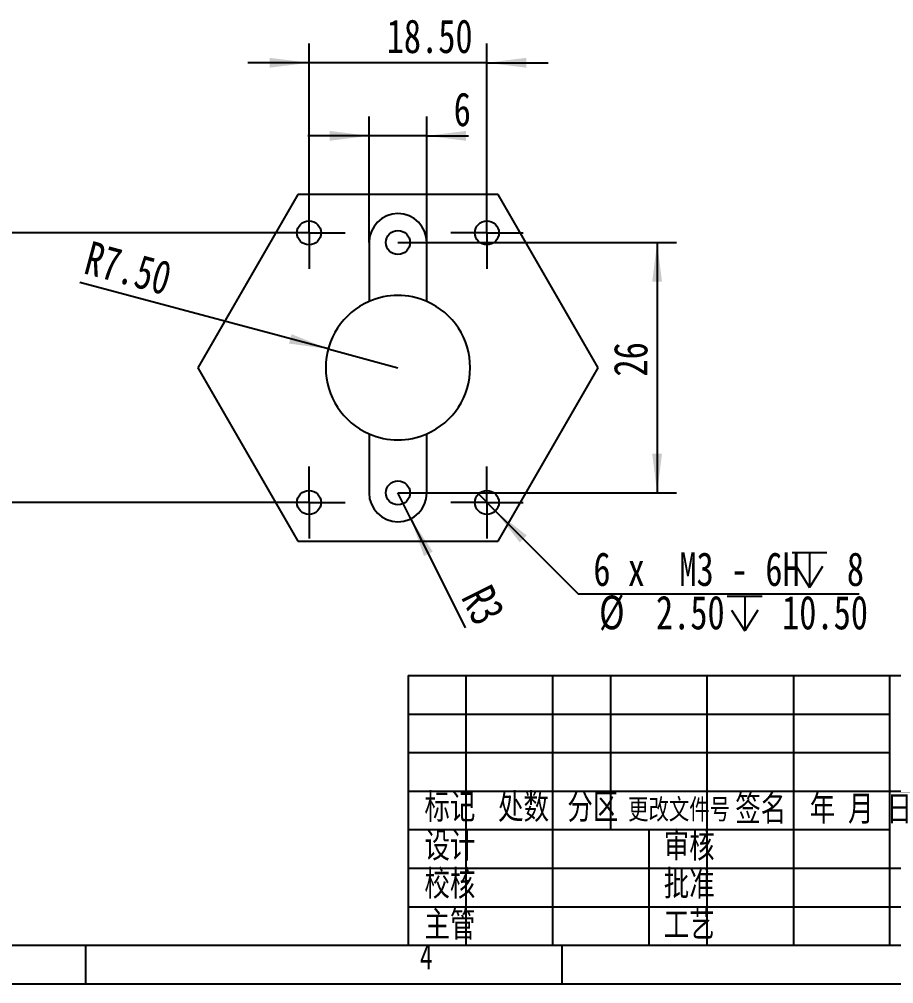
# Model space of a CAD drawing. Header units: millimetres. Extents: x 0 to 297, y 0 to 210.
# Drawn here: x 141.6 to 232.4, y 0.2 to 100.3 of the extents above; entities that cross this region are included whole.
import ezdxf

# ---------------------------------------------------------------- set-up
doc = ezdxf.new("R2010")
doc.units = ezdxf.units.MM
doc.layers.add('图框', color=7, linetype='Continuous')
doc.styles.add('SLDTEXTSTYLE0', font='HYSWLONGFANGSONG.TTF', dxfattribs={"bigfont": 'bigfont'})
doc.styles.add('SLDTEXTSTYLE1', font='HYSWLONGFANGSONG.TTF')
doc.dimstyles.new('SLDDIMSTYLE0', dxfattribs={"dimtxt": 3.5, "dimasz": 4.08, "dimexe": 0, "dimexo": 0.0625, "dimgap": 0.875, "dimtad": 2, "dimrnd": 1e-09, "dimzin": 12, "dimdsep": 46, "dimtxsty": 'SLDTEXTSTYLE1', "dimsah": 1, "dimcen": 0.09, "dimadec": 0, "dimazin": 3, "dimtfac": 1, "dimtmove": 0, "dimatfit": 0, "dimfxl": 0, "dimfrac": 2, "dimtolj": 1, "dimtzin": 12, "dimarcsym": 0})
doc.dimstyles.new('SLDDIMSTYLE1', dxfattribs={"dimtxt": 3.5, "dimasz": 4.08, "dimexe": 0, "dimexo": 0.0625, "dimgap": 0.875, "dimtad": 2, "dimrnd": 1e-09, "dimzin": 12, "dimdsep": 46, "dimtxsty": 'SLDTEXTSTYLE1', "dimsah": 1, "dimcen": 0.09, "dimadec": 0, "dimazin": 3, "dimtfac": 1, "dimtofl": 0, "dimtmove": 0, "dimatfit": 3, "dimfxl": 0, "dimfrac": 2, "dimtolj": 1, "dimtzin": 12, "dimarcsym": 0})
doc.dimstyles.new('SLDDIMSTYLE3', dxfattribs={"dimtxt": 3.5, "dimasz": 4.08, "dimexe": 0, "dimexo": 0.0625, "dimgap": 0.875, "dimtad": 0, "dimtih": 1, "dimtoh": 1, "dimdec": 6, "dimrnd": 1e-09, "dimzin": 12, "dimdsep": 46, "dimtxsty": 'SLDTEXTSTYLE1', "dimblk1": 'NONE', "dimsah": 1, "dimcen": 0, "dimadec": 0, "dimazin": 3, "dimtfac": 1, "dimtmove": 0, "dimatfit": 3, "dimldrblk": 'NONE', "dimfxl": 0, "dimfrac": 2, "dimtolj": 1, "dimtzin": 12, "dimarcsym": 0})
doc.dimstyles.new('SLDDIMSTYLE4', dxfattribs={"dimtxt": 3.5, "dimasz": 4.08, "dimexe": 0, "dimexo": 0.0625, "dimgap": 0.875, "dimtad": 2, "dimrnd": 1e-09, "dimzin": 4, "dimdsep": 46, "dimtxsty": 'SLDTEXTSTYLE1', "dimsah": 1, "dimcen": 0, "dimadec": 0, "dimazin": 1, "dimtfac": 1, "dimtofl": 0, "dimtmove": 0, "dimatfit": 3, "dimfxl": 0, "dimfrac": 2, "dimtolj": 1, "dimtzin": 12, "dimarcsym": 0})
doc.dimstyles.new('SLDDIMSTYLE5', dxfattribs={"dimtxt": 3.5, "dimasz": 4.08, "dimexe": 0, "dimexo": 0.0625, "dimgap": 0.875, "dimtad": 2, "dimrnd": 1e-09, "dimzin": 12, "dimdsep": 46, "dimtxsty": 'SLDTEXTSTYLE1', "dimsah": 1, "dimcen": 0, "dimadec": 0, "dimazin": 3, "dimtfac": 1, "dimtofl": 0, "dimtmove": 0, "dimatfit": 3, "dimfxl": 0, "dimfrac": 2, "dimtolj": 1, "dimtzin": 12, "dimarcsym": 0})
doc.dimstyles.new('SLDDIMSTYLE6', dxfattribs={"dimtxt": 3.5, "dimasz": 4.08, "dimexe": 0, "dimexo": 0.0625, "dimgap": 0.875, "dimtad": 2, "dimrnd": 1e-09, "dimzin": 4, "dimdsep": 46, "dimtxsty": 'SLDTEXTSTYLE1', "dimsah": 1, "dimcen": 0.09, "dimadec": 0, "dimazin": 1, "dimtfac": 1, "dimtmove": 0, "dimatfit": 0, "dimfxl": 0, "dimfrac": 2, "dimtolj": 1, "dimtzin": 12, "dimarcsym": 0})

# ---------------------------------------------------------------- blocks, each defined once
blk = doc.blocks.new('SW_SYMBOL_HOLE_DEPTH')
at = {"layer": '图框', "color": 0}
for p, q in [((0, 875), (800, 875)), ((400, 875), (400, 75)), ((100, 555), (400, 75)), ((700, 555), (400, 75))]:
    blk.add_line(p, q, dxfattribs=at)
blk = doc.blocks.new('_D_3')
at = {"layer": '图框'}
for p, q in [((189.29, 51.05), (191.05, 49.28)), ((191.05, 49.28), (199.64, 40.67)), ((199.64, 40.67), (228.83, 40.67))]:
    blk.add_line(p, q, dxfattribs=at)
blk.add_solid([(191.05, 49.28), (193.58, 46.03), (194.3, 46.75)], dxfattribs=at)
at = {"layer": '图框', "xscale": 0.004511737089201878, "yscale": 0.004511737089201878, "zscale": 0.004511737089201878}
for p in [(221.87, 41.01), (215.14, 36.49)]:
    blk.add_blockref('SW_SYMBOL_HOLE_DEPTH', p, dxfattribs=at)
at = {"layer": '图框', "char_height": 3.5, "attachment_point": 1, "style": 'SLDTEXTSTYLE1'}
for s, insert in [('6 x  M3 - 6H ', (201.23, 45)), (' 8', (225.77, 45)), ('%%c', (201.82, 40.5)), (' 2.50 ', (205.94, 40.49)), (' 10.50', (219.04, 40.49))]:
    blk.add_mtext(s, dxfattribs=dict(at, insert=insert))
blk = doc.blocks.new('_NONE')
blk = doc.blocks.new('_D_4')
at = {"layer": '图框'}
for q in [(147.9, 73.02), (180.93, 64.16)]:
    blk.add_line((173.69, 66.11), q, dxfattribs=at)
blk.add_solid([(173.69, 66.11), (169.88, 67.65), (169.62, 66.67)], dxfattribs=at)
at = {"layer": '图框', "insert": (149.06, 77.37), "char_height": 3.5, "attachment_point": 1, "rotation": 345, "style": 'SLDTEXTSTYLE1'}
blk.add_mtext('R7.50', dxfattribs=at)
blk = doc.blocks.new('_D_5')
at = {"layer": '图框'}
for q in [(180.93, 51.16), (187.93, 37.15)]:
    blk.add_line((182.27, 48.48), q, dxfattribs=at)
blk.add_solid([(182.27, 48.48), (183.64, 44.6), (184.55, 45.06)], dxfattribs=at)
at = {"layer": '图框', "insert": (190.57, 41.9), "char_height": 3.5, "attachment_point": 1, "rotation": 296.5377, "style": 'SLDTEXTSTYLE1'}
blk.add_mtext('R3', dxfattribs=at)
blk = doc.blocks.new('_D_6')
at = {"layer": '图框'}
for p, q in [((177.93, 77.16), (177.93, 90.24)), ((183.93, 77.16), (183.93, 90.24)), ((177.93, 88.24), (171.58, 88.24)), ((183.93, 88.24), (177.93, 88.24)), ((183.93, 88.24), (188.25, 88.24))]:
    blk.add_line(p, q, dxfattribs=at)
for points in [[(177.93, 88.24), (173.85, 88.75), (173.85, 87.73)], [(183.93, 88.24), (188.01, 87.73), (188.01, 88.75)]]:
    blk.add_solid(points, dxfattribs=at)
at = {"layer": '图框', "insert": (186.72, 92.75), "char_height": 3.5, "attachment_point": 1, "style": 'SLDTEXTSTYLE1'}
blk.add_mtext('6', dxfattribs=at)
blk = doc.blocks.new('_D_7')
at = {"layer": '图框'}
for p, q in [((180.93, 77.16), (209.85, 77.16)), ((207.85, 77.16), (207.85, 51.16)), ((180.93, 51.16), (209.85, 51.16))]:
    blk.add_line(p, q, dxfattribs=at)
for points in [[(207.85, 77.16), (207.34, 73.08), (208.36, 73.08)], [(207.85, 51.16), (208.36, 55.24), (207.34, 55.24)]]:
    blk.add_solid(points, dxfattribs=at)
at = {"layer": '图框', "insert": (203.34, 63.24), "char_height": 3.5, "attachment_point": 1, "rotation": 90, "style": 'SLDTEXTSTYLE1'}
blk.add_mtext('26', dxfattribs=at)
blk = doc.blocks.new('_D_8')
at = {"layer": '图框'}
for p, q in [((171.7, 81.91), (171.7, 97.83)), ((190.17, 81.91), (190.17, 97.83)), ((171.7, 95.83), (165.35, 95.83)), ((190.17, 95.83), (171.7, 95.83)), ((190.17, 95.83), (196.52, 95.83))]:
    blk.add_line(p, q, dxfattribs=at)
for points in [[(171.7, 95.83), (167.62, 96.34), (167.62, 95.32)], [(190.17, 95.83), (194.25, 95.32), (194.25, 96.34)]]:
    blk.add_solid(points, dxfattribs=at)
at = {"layer": '图框', "insert": (179.76, 100.34), "char_height": 3.5, "attachment_point": 1, "style": 'SLDTEXTSTYLE1'}
blk.add_mtext('18.50', dxfattribs=at)
blk = doc.blocks.new('_D_9')
at = {"layer": '图框'}
for p, q in [((167.95, 78.16), (137.51, 78.16)), ((139.51, 78.16), (139.51, 50.16)), ((167.95, 50.16), (137.51, 50.16))]:
    blk.add_line(p, q, dxfattribs=at)
for points in [[(139.51, 78.16), (139, 74.08), (140.02, 74.08)], [(139.51, 50.16), (140.02, 54.24), (139, 54.24)]]:
    blk.add_solid(points, dxfattribs=at)
at = {"layer": '图框', "insert": (135, 64.34), "char_height": 3.5, "attachment_point": 1, "rotation": 90, "style": 'SLDTEXTSTYLE1'}
blk.add_mtext('28', dxfattribs=at)
blk = doc.blocks.new('SW_CENTERMARKSYMBOL_0')
at = {"layer": '图框', "color": 0}
for p, q in [((0, 2.5), (0, 3.75)), ((0, 0), (0, 2.5)), ((-2.5, 0), (-3.75, 0)), ((0, 0), (-2.5, 0)), ((0, 0), (0, -2.5)), ((0, 0), (2.5, 0)), ((2.5, 0), (3.75, 0)), ((0, -2.5), (0, -3.75))]:
    blk.add_line(p, q, dxfattribs=at)
blk = doc.blocks.new('SW_CENTERMARKSYMBOL_1')
at = {"layer": '图框', "color": 0}
for p, q in [((0, 2.5), (0, 3.75)), ((0, 0), (0, 2.5)), ((-2.5, 0), (-3.75, 0)), ((0, 0), (-2.5, 0)), ((0, 0), (0, -2.5)), ((0, 0), (2.5, 0)), ((2.5, 0), (3.75, 0)), ((0, -2.5), (0, -3.75))]:
    blk.add_line(p, q, dxfattribs=at)
blk = doc.blocks.new('SW_CENTERMARKSYMBOL_2')
at = {"layer": '图框', "color": 0}
for p, q in [((0, 2.5), (0, 3.75)), ((0, 0), (0, 2.5)), ((-2.5, 0), (-3.75, 0)), ((0, 0), (-2.5, 0)), ((0, 0), (0, -2.5)), ((0, 0), (2.5, 0)), ((2.5, 0), (3.75, 0)), ((0, -2.5), (0, -3.75))]:
    blk.add_line(p, q, dxfattribs=at)
blk = doc.blocks.new('SW_CENTERMARKSYMBOL_3')
at = {"layer": '图框', "color": 0}
for p, q in [((0, 2.5), (0, 3.75)), ((0, 0), (0, 2.5)), ((-2.5, 0), (-3.75, 0)), ((0, 0), (-2.5, 0)), ((0, 0), (0, -2.5)), ((0, 0), (2.5, 0)), ((2.5, 0), (3.75, 0)), ((0, -2.5), (0, -3.75))]:
    blk.add_line(p, q, dxfattribs=at)

msp = doc.modelspace()

# ---------------------------------------------------------------- linework, layer by layer
at = {"color": 7, "linetype": 'Continuous', "lineweight": 25}
for p, q in [((170.5407864, 82.1645034), (160.1484816, 64.1645034)), ((191.3253961, 82.1645034), (170.5407864, 82.1645034)), ((201.7177009, 64.1645034), (191.3253961, 82.1645034)), ((177.9330913, 77.1645034), (177.9330913, 71.0383669)), ((183.9330913, 71.0383669), (183.9330913, 77.1645034)), ((160.1484816, 64.1645034), (170.5407864, 46.1645034)), ((191.3253961, 46.1645034), (201.7177009, 64.1645034)), ((177.9330913, 57.2906398), (177.9330913, 51.1645034)), ((183.9330913, 51.1645034), (183.9330913, 57.2906398)), ((170.5407864, 46.1645034), (191.3253961, 46.1645034))]:
    msp.add_line(p, q, dxfattribs=at)
for centre in [(171.6954869, 78.1645034), (190.1706956, 78.1645034), (180.9330913, 77.1645034), (180.9330913, 51.1645034), (171.6954869, 50.1645034), (190.1706956, 50.1645034)]:
    msp.add_circle(centre, 1.25, dxfattribs=at)
for centre, radius, start, end in [((180.9330913, 77.1645034), 3, 0, 180), ((180.9330913, 64.1645034), 7.5, 66.421821522, 113.578178478), ((180.9330913, 64.1645034), 7.5, 113.578178478, 246.421821522), ((180.9330913, 64.1645034), 7.5, 293.578178478, 66.421821522), ((180.9330913, 64.1645034), 7.5, 246.421821522, 293.578178478), ((180.9330913, 51.1645034), 3, 180, 0)]:
    msp.add_arc(centre, radius, start, end, dxfattribs=at)
at = {"layer": '图框', "lineweight": 25}
for p, q in [((182, 32.1898854), (182, 4.1898854)), ((182, 32.1898854), (293, 32.1898854)), ((188, 32.1898854), (188, 4.1898854)), ((197, 32.1898854), (197, 25.1898854)), ((203, 32.1898854), (203, 16.1898854)), ((213, 32.1898854), (213, 4.1898854)), ((222, 32.1898854), (222, 4.1898854)), ((232, 32.1898854), (232, 4.1898854)), ((197, 25.1898854), (197, 4.1898854)), ((182, 20.1898854), (293, 20.1898854)), ((182, 16.1898854), (232, 16.1898854)), ((207, 16.1898854), (206.9955958, 4.1898854)), ((182, 12.1898854), (293, 12.1898854)), ((182, 8.1898854), (209.8897139, 8.1898854)), ((209.8897139, 8.1898854), (293, 8.1898854)), ((0, 4.1898854), (293, 4.1898854)), ((148.5, 0.1898854), (148.5, 4.1898854))]:
    msp.add_line(p, q, dxfattribs=at)
at = {"layer": '图框'}
for p, q in [((182, 28.1898854), (232, 28.1898854)), ((182, 24.1898854), (232, 24.1898854)), ((198, 0.1898854), (198, 4.1898854)), ((0, 0.1898854), (297, 0.1898854))]:
    msp.add_line(p, q, dxfattribs=at)

# ---------------------------------------------------------------- block references
for name, p in [('SW_CENTERMARKSYMBOL_0', (171.6954869, 78.1645034)), ('SW_CENTERMARKSYMBOL_1', (190.1706956, 78.1645034)), ('SW_CENTERMARKSYMBOL_3', (171.6954869, 50.1645034)), ('SW_CENTERMARKSYMBOL_2', (190.1706956, 50.1645034))]:
    msp.add_blockref(name, p, dxfattribs=at)

# ---------------------------------------------------------------- texts
at = {"layer": '图框', "attachment_point": 2}
for s, insert, char_height, style in [('标记', (186.3293911, 19.9220239), 2.64583333, 'SLDTEXTSTYLE0'), ('处\\M+19094', (193.975889, 19.9220239), 2.64583333, 'SLDTEXTSTYLE0'), ('\\M+195AA\\M+18BE6', (201.178539, 19.9220239), 2.645833333, 'SLDTEXTSTYLE0'), ('签\\M+196BC', (218.6157133, 19.7313853), 2.64583333, 'SLDTEXTSTYLE0'), ('\\M+1944E \\M+18C8E \\M+193FA', (229.0076642, 19.7313853), 2.645833333, 'SLDTEXTSTYLE0'), ('\\M+18D58\\M+189FC\\M+195B6\\M+18C8F\\M+18D86', (210.1291624, 19.3780635), 2.116666667, 'SLDTEXTSTYLE0'), ('设计', (186.3293911, 15.9155015), 2.64583333, 'SLDTEXTSTYLE0'), ('审\\M+18A6A', (211.1836143, 15.9155015), 2.64583333, 'SLDTEXTSTYLE0'), ('\\M+18D5A\\M+18A6A', (186.3293911, 11.955898), 2.645833333, 'SLDTEXTSTYLE0'), ('\\M+194E1\\M+18F79', (211.1836143, 11.955898), 2.645833333, 'SLDTEXTSTYLE0'), ('\\M+18EE5\\M+18AC7', (186.3293911, 7.7093879), 2.645833333, 'SLDTEXTSTYLE0'), ('\\M+18D48艺', (211.1836143, 7.7093879), 2.64583333, 'SLDTEXTSTYLE0'), ('4', (183.8748264, 4.3256269), 2.6458333, 'SLDTEXTSTYLE1')]:
    msp.add_mtext(s, dxfattribs=dict(at, insert=insert, char_height=char_height, style=style))

# ---------------------------------------------------------------- dimensions: what is measured, and where the dimension line sits
at = {"layer": '图框'}
for base, p1, p2, dimstyle, picture, middle in [((171.6954869, 95.8327033), (190.1706956, 81.9145034), (171.6954869, 81.9145034), 'SLDDIMSTYLE6', '_D_8', (183.5974752, 95.8327033)), ((177.9330913, 88.2422979), (183.9330913, 77.1645034), (177.9330913, 77.1645034), 'SLDDIMSTYLE0', '_D_6', (187.4811177, 88.2422979))]:
    dim = msp.add_linear_dim(base=base, p1=p1, p2=p2, dimstyle=dimstyle, dxfattribs=at)
    dim.commit()
    dim.dimension.update_dxf_attribs({"geometry": picture, "text_midpoint": middle, "dimtype": 160})
for base, p1, p2, picture, middle in [((139.5105791, 50.1645034), (167.9454869, 78.1645034), (167.9454869, 50.1645034), '_D_9', (139.5105791, 65.8771079)), ((207.8496992, 51.1645034), (180.9330913, 77.1645034), (180.9330913, 51.1645034), '_D_7', (207.8496992, 64.7767654))]:
    dim = msp.add_linear_dim(base=base, p1=p1, p2=p2, angle=90, dimstyle='SLDDIMSTYLE1', dxfattribs=at)
    dim.commit()
    dim.dimension.update_dxf_attribs({"geometry": picture, "text_midpoint": middle, "dimtype": 160})
for center, mpoint, dimstyle, picture, middle in [((180.9330913, 64.1645034), (173.6886476, 66.1056462), 'SLDDIMSTYLE4', '_D_4', (151.5261714, 72.0440765)), ((180.9330913, 51.1645034), (182.2734519, 48.4805821), 'SLDDIMSTYLE5', '_D_5', (187.3164827, 38.3825105))]:
    dim = msp.add_radius_dim(center=center, mpoint=mpoint, dimstyle=dimstyle, dxfattribs=at)
    dim.commit()
    dim.dimension.update_dxf_attribs({"geometry": picture, "text_midpoint": middle, "dimtype": 164})
dim = msp.add_diameter_dim_2p(p1=(189.2876671, 51.049241), p2=(191.053724, 49.2797657), text='6 x  M3 - 6H {\\fGDT;x} 8\\P%%c 2.50 {\\fGDT;x} 10.50\\P', dimstyle='SLDDIMSTYLE3', override={"dimpost": '<>'}, dxfattribs=at)
dim.commit()
dim.dimension.update_dxf_attribs({"geometry": '_D_3', "text_midpoint": (215.0321071, 40.4885941), "dimtype": 163})

doc.saveas('drawing.dxf')
